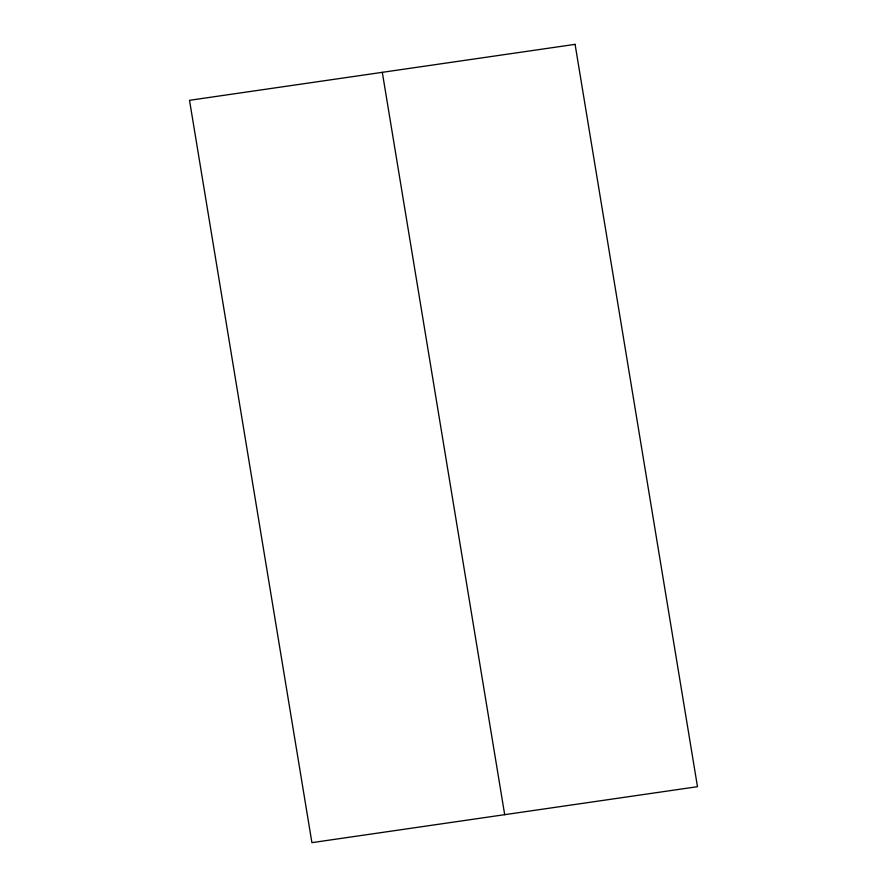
<?xml version="1.0" encoding="UTF-8"?>
<svg xmlns="http://www.w3.org/2000/svg" width="887" height="887" viewBox="0 0 887 887"><rect width="100%" height="100%" fill="white"/><g stroke="black" fill="none" stroke-linecap="round" stroke-linejoin="round"><path stroke-width="1.33" d="M382.308 72.324L504.692 814.676M575.086 44.35L189.519 100.309L311.914 842.65L697.481 786.691L575.086 44.35"/></g></svg>
